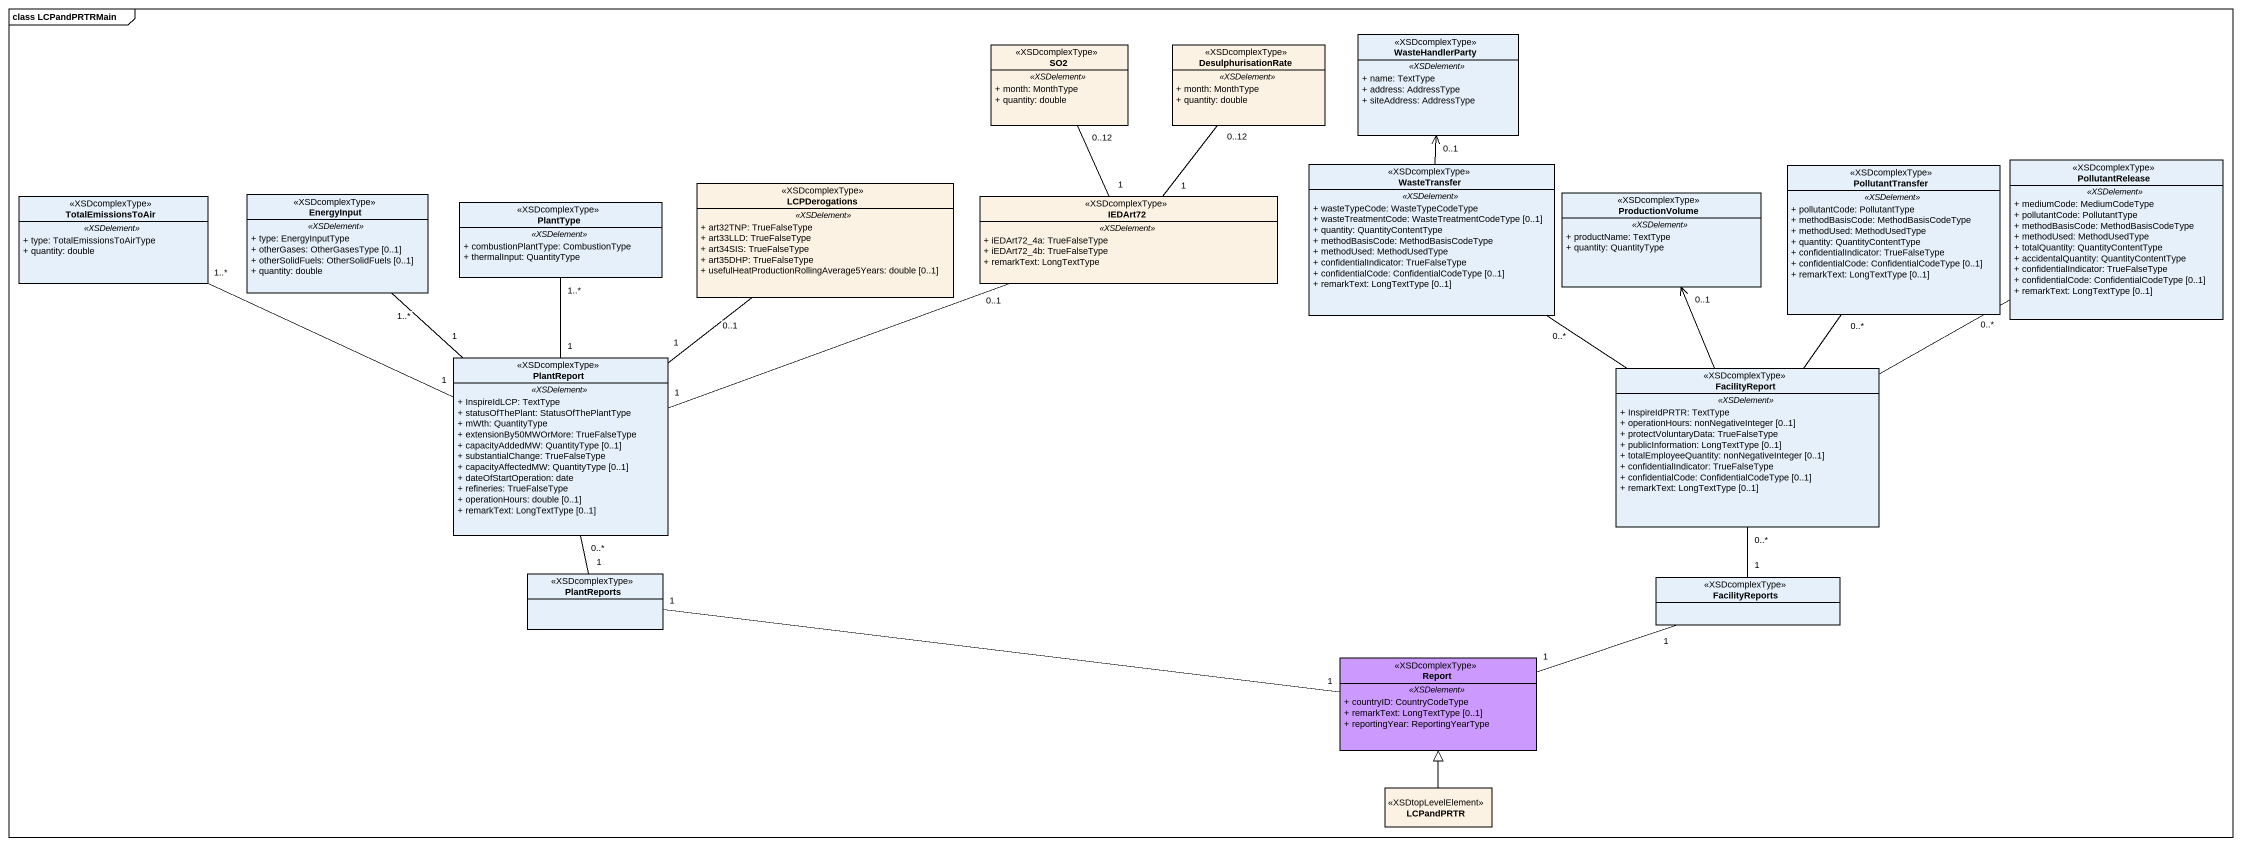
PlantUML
@startuml
mainframe class LCPandPRTRMain
hide circle
hide empty members
skinparam classAttributeIconSize 0
class WasteHandlerParty <<XSDcomplexType>> {
  .. <<XSDelement>> ..
  + name: TextType
  + address: AddressType
  + siteAddress: AddressType
}
class SO2 <<XSDcomplexType>> #FCF2E3 {
  .. <<XSDelement>> ..
  + month: MonthType
  + quantity: double
}
class DesulphurisationRate <<XSDcomplexType>> #FCF2E3 {
  .. <<XSDelement>> ..
  + month: MonthType
  + quantity: double
}
class LCPDerogations <<XSDcomplexType>> #FCF2E3 {
  .. <<XSDelement>> ..
  + art32TNP: TrueFalseType
  + art33LLD: TrueFalseType
  + art34SIS: TrueFalseType
  + art35DHP: TrueFalseType
  + usefulHeatProductionRollingAverage5Years: double [0..1]
}
class WasteTransfer <<XSDcomplexType>> {
  .. <<XSDelement>> ..
  + wasteTypeCode: WasteTypeCodeType
  + wasteTreatmentCode: WasteTreatmentCodeType [0..1]
  + quantity: QuantityContentType
  + methodBasisCode: MethodBasisCodeType
  + methodUsed: MethodUsedType
  + confidentialIndicator: TrueFalseType
  + confidentialCode: ConfidentialCodeType [0..1]
  + remarkText: LongTextType [0..1]
}
class PollutantTransfer <<XSDcomplexType>> {
  .. <<XSDelement>> ..
  + pollutantCode: PollutantType
  + methodBasisCode: MethodBasisCodeType
  + methodUsed: MethodUsedType
  + quantity: QuantityContentType
  + confidentialIndicator: TrueFalseType
  + confidentialCode: ConfidentialCodeType [0..1]
  + remarkText: LongTextType [0..1]
}
class PollutantRelease <<XSDcomplexType>> {
  .. <<XSDelement>> ..
  + mediumCode: MediumCodeType
  + pollutantCode: PollutantType
  + methodBasisCode: MethodBasisCodeType
  + methodUsed: MethodUsedType
  + totalQuantity: QuantityContentType
  + accidentalQuantity: QuantityContentType
  + confidentialIndicator: TrueFalseType
  + confidentialCode: ConfidentialCodeType [0..1]
  + remarkText: LongTextType [0..1]
}
class TotalEmissionsToAir <<XSDcomplexType>> {
  .. <<XSDelement>> ..
  + type: TotalEmissionsToAirType
  + quantity: double
}
class EnergyInput <<XSDcomplexType>> {
  .. <<XSDelement>> ..
  + type: EnergyInputType
  + otherGases: OtherGasesType [0..1]
  + otherSolidFuels: OtherSolidFuels [0..1]
  + quantity: double
}
class PlantType <<XSDcomplexType>> {
  .. <<XSDelement>> ..
  + combustionPlantType: CombustionType
  + thermalInput: QuantityType
}
class IEDArt72 <<XSDcomplexType>> #FCF2E3 {
  .. <<XSDelement>> ..
  + iEDArt72_4a: TrueFalseType
  + iEDArt72_4b: TrueFalseType
  + remarkText: LongTextType
}
class ProductionVolume <<XSDcomplexType>> {
  .. <<XSDelement>> ..
  + productName: TextType
  + quantity: QuantityType
}
class PlantReport <<XSDcomplexType>> {
  .. <<XSDelement>> ..
  + InspireIdLCP: TextType
  + statusOfThePlant: StatusOfThePlantType
  + mWth: QuantityType
  + extensionBy50MWOrMore: TrueFalseType
  + capacityAddedMW: QuantityType [0..1]
  + substantialChange: TrueFalseType
  + capacityAffectedMW: QuantityType [0..1]
  + dateOfStartOperation: date
  + refineries: TrueFalseType
  + operationHours: double [0..1]
  + remarkText: LongTextType [0..1]
}
class FacilityReport <<XSDcomplexType>> {
  .. <<XSDelement>> ..
  + InspireIdPRTR: TextType
  + operationHours: nonNegativeInteger [0..1]
  + protectVoluntaryData: TrueFalseType
  + publicInformation: LongTextType [0..1]
  + totalEmployeeQuantity: nonNegativeInteger [0..1]
  + confidentialIndicator: TrueFalseType
  + confidentialCode: ConfidentialCodeType [0..1]
  + remarkText: LongTextType [0..1]
}
class PlantReports <<XSDcomplexType>>
class FacilityReports <<XSDcomplexType>>
class Report <<XSDcomplexType>> #CC99FF {
  .. <<XSDelement>> ..
  + countryID: CountryCodeType
  + remarkText: LongTextType [0..1]
  + reportingYear: ReportingYearType
}
class LCPandPRTR <<XSDtopLevelElement>> #FCF2E3
WasteTransfer -up-> "0..1" WasteHandlerParty
IEDArt72 "1" -up- "0..12" SO2
IEDArt72 "1" -up- "0..12" DesulphurisationRate
PlantReport "1" -up- "0..1" LCPDerogations
PlantReport "1" -left- "1..*" TotalEmissionsToAir
PlantReport "1" -up- "1..*" EnergyInput
PlantReport "1" -up- "1..*" PlantType
PlantReport "1" -right- "0..1" IEDArt72
FacilityReport -up- "0..*" WasteTransfer
FacilityReport -up- "0..*" PollutantTransfer
FacilityReport -right- "0..*" PollutantRelease
FacilityReport -up-> "0..1" ProductionVolume
PlantReports "1" -up- "0..*" PlantReport
FacilityReports "1" -up- "0..*" FacilityReport
Report "1" -left- "1" PlantReports
Report "1" -right- "1" FacilityReports
LCPandPRTR -up-|> Report
@enduml
